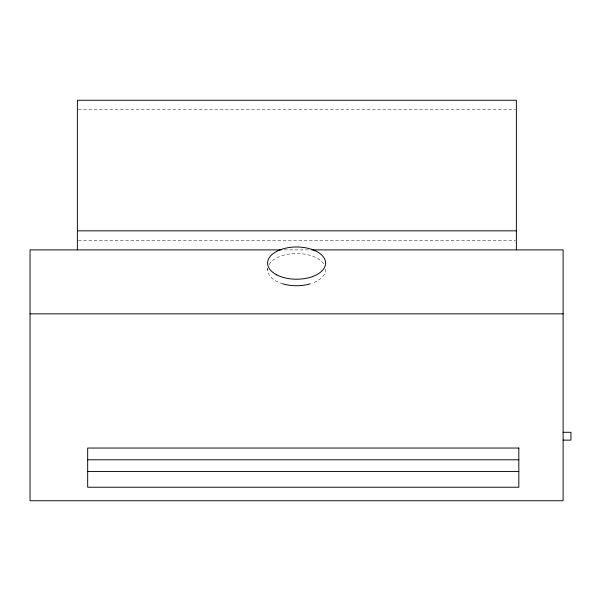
<?xml version="1.0" encoding="UTF-8"?>
<svg xmlns="http://www.w3.org/2000/svg" width="601" height="601" viewBox="0 0 601 601"><rect width="100%" height="100%" fill="white"/><g stroke="black" fill="none" stroke-linecap="round" stroke-linejoin="round"><path stroke-width="0.45" stroke-dasharray="3 2.25" d="M78.318 109.78L515.433 109.78M78.318 240.37L515.433 240.37M284.378 249.888L309.072 249.888M267.58 268.256L267.58 270.119M325.577 269.128A29.013 16.122 0 0 1 311.851 283.334M282.853 283.83A29.013 16.122 0 0 1 267.648 268.437M269.023 264.583A29.013 16.122 0 0 1 296.323 253.509A29.013 16.122 0 0 1 323.969 264.312"/><path stroke-width="0.9" d="M77.379 230.844L516.372 230.844M281.245 249.888L30.05 249.888L30.05 500.746L563.114 500.746L563.114 249.888L311.881 249.888M30.05 313.85L563.114 313.85M563.114 432.284L570.95 432.284L570.95 440.127L563.114 440.127M87.678 459.795L518.828 459.795M87.678 471.552L518.828 471.552M516.372 249.888L516.372 100.254L77.379 100.254L77.379 249.888M310.214 283.852A29.013 16.122 0 0 1 282.853 283.83M518.828 448.038L87.678 448.038L87.678 487.231L518.828 487.231L518.828 448.038M276.708 274.852A29.013 16.122 0 0 0 324.818 266.799A29.013 16.122 0 0 0 288.217 247.672A29.013 16.122 0 0 0 276.708 274.852"/></g></svg>
